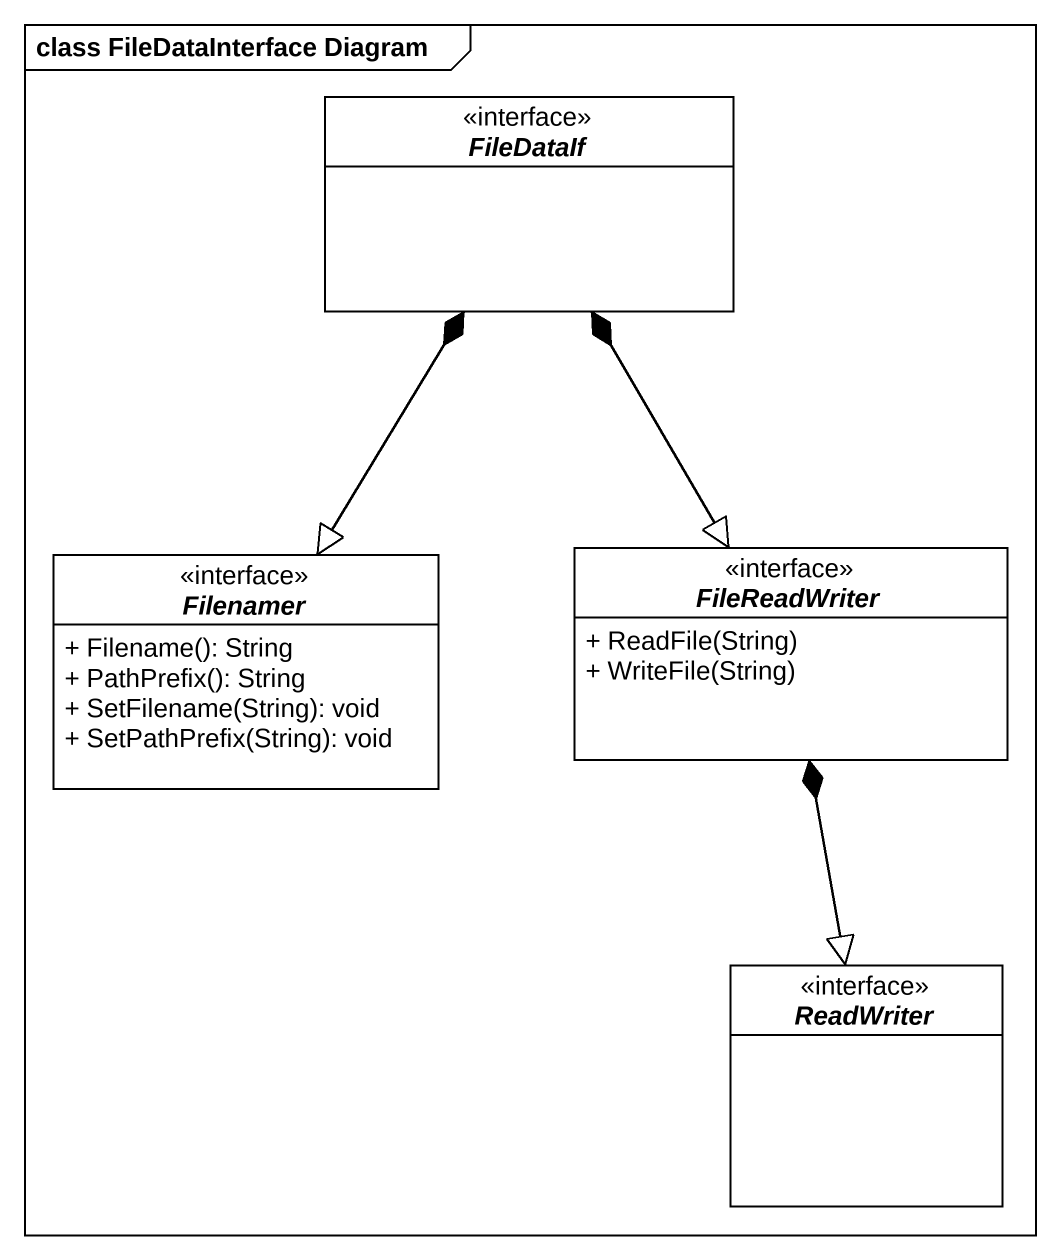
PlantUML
@startuml
mainframe class FileDataInterface Diagram
hide circle
hide empty members
skinparam classAttributeIconSize 0
interface FileDataIf <<interface>>
interface Filenamer <<interface>> {
  + Filename(): String
  + PathPrefix(): String
  + SetFilename(String): void
  + SetPathPrefix(String): void
}
interface FileReadWriter {
  + ReadFile(String)
  + WriteFile(String)
}
interface ReadWriter
FileDataIf --|> Filenamer
FileDataIf --|> FileReadWriter
Filenamer -up-* FileDataIf
FileReadWriter -up-* FileDataIf
FileReadWriter --|> ReadWriter
ReadWriter -up-* FileReadWriter
@enduml
